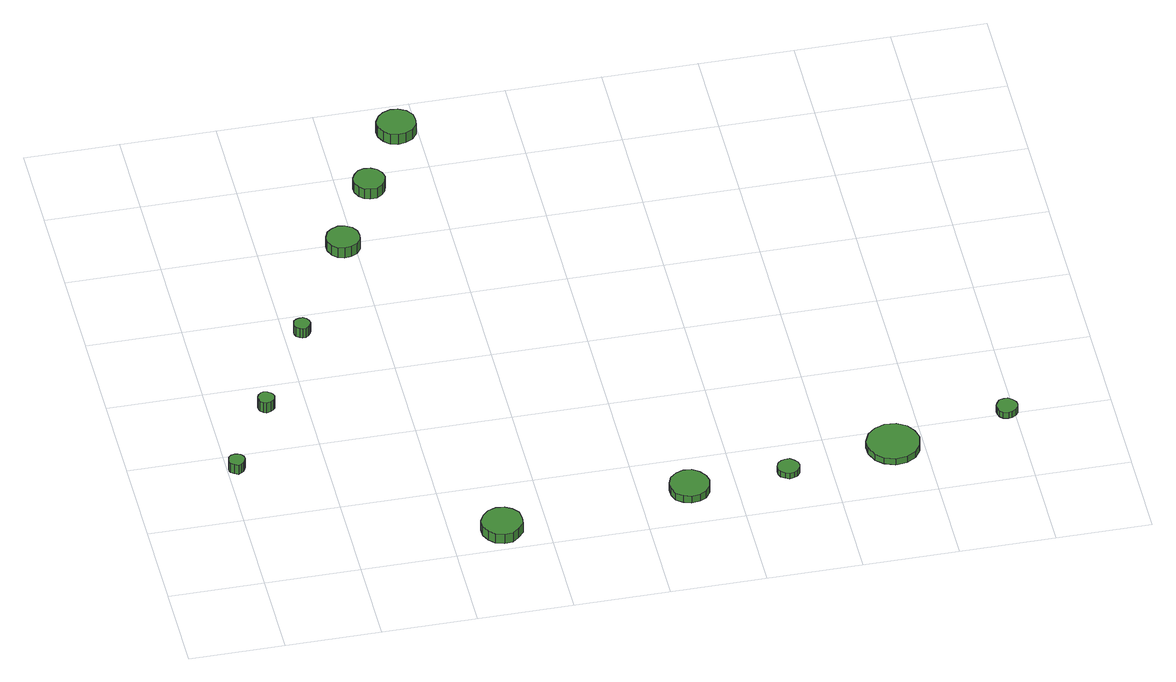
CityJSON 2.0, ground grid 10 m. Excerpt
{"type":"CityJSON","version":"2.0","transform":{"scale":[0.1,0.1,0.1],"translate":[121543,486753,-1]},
"CityObjects":{
"tree1":{"type":"SolitaryVegetationObject","attributes":{"function":"something"},"geometry":[{"type":"MultiSurface","lod":"1","boundaries":[[[0,1,2,3,4,5,6,7,8,9,10,11,12,13,14]],[[15,16,17,18,19,20,21,22,23,24,25,26,27,28,29]],[[0,29,28,1]],[[1,28,27,2]],[[2,27,26,3]],[[3,26,25,4]],[[4,25,24,5]],[[5,24,23,6]],[[6,23,22,7]],[[7,22,21,8]],[[8,21,20,9]],[[9,20,19,10]],[[10,19,18,11]],[[11,18,17,12]],[[12,17,16,13]],[[13,16,15,14]],[[14,15,29,0]]]}]},
"tree2":{"type":"SolitaryVegetationObject","attributes":{"function":"something"},"geometry":[{"type":"MultiSurface","lod":"1","boundaries":[[[30,31,32,33,34,35,36,37,38,39,40,41,42,43,44]],[[45,46,47,48,49,50,51,52,53,54,55,56,57,58,59]],[[30,59,58,31]],[[31,58,57,32]],[[32,57,56,33]],[[33,56,55,34]],[[34,55,54,35]],[[35,54,53,36]],[[36,53,52,37]],[[37,52,51,38]],[[38,51,50,39]],[[39,50,49,40]],[[40,49,48,41]],[[41,48,47,42]],[[42,47,46,43]],[[43,46,45,44]],[[44,45,59,30]]]}]},
"tree3":{"type":"SolitaryVegetationObject","attributes":{"function":"something"},"geometry":[{"type":"MultiSurface","lod":"1","boundaries":[[[60,61,62,63,64,65,66,67,68,69,70,71,72,73,74]],[[75,76,77,78,79,80,81,82,83,84,85,86,87,88,89]],[[60,89,88,61]],[[61,88,87,62]],[[62,87,86,63]],[[63,86,85,64]],[[64,85,84,65]],[[65,84,83,66]],[[66,83,82,67]],[[67,82,81,68]],[[68,81,80,69]],[[69,80,79,70]],[[70,79,78,71]],[[71,78,77,72]],[[72,77,76,73]],[[73,76,75,74]],[[74,75,89,60]]]}]},
"tree4":{"type":"SolitaryVegetationObject","attributes":{"function":"something"},"geometry":[{"type":"MultiSurface","lod":"1","boundaries":[[[90,91,92,93,94,95,96,97,98,99,100,101,102,103,104]],[[105,106,107,108,109,110,111,112,113,114,115,116,117,118,119]],[[90,119,118,91]],[[91,118,117,92]],[[92,117,116,93]],[[93,116,115,94]],[[94,115,114,95]],[[95,114,113,96]],[[96,113,112,97]],[[97,112,111,98]],[[98,111,110,99]],[[99,110,109,100]],[[100,109,108,101]],[[101,108,107,102]],[[102,107,106,103]],[[103,106,105,104]],[[104,105,119,90]]]}]},
"tree5":{"type":"SolitaryVegetationObject","attributes":{"function":"something"},"geometry":[{"type":"MultiSurface","lod":"1","boundaries":[[[120,121,122,123,124,125,126,127,128,129,130,131,132,133,134]],[[135,136,137,138,139,140,141,142,143,144,145,146,147,148,149]],[[120,149,148,121]],[[121,148,147,122]],[[122,147,146,123]],[[123,146,145,124]],[[124,145,144,125]],[[125,144,143,126]],[[126,143,142,127]],[[127,142,141,128]],[[128,141,140,129]],[[129,140,139,130]],[[130,139,138,131]],[[131,138,137,132]],[[132,137,136,133]],[[133,136,135,134]],[[134,135,149,120]]]}]},
"tree6":{"type":"SolitaryVegetationObject","attributes":{"function":"something"},"geometry":[{"type":"MultiSurface","lod":"1","boundaries":[[[150,151,152,153,154,155,156,157,158,159,160,161,162,163,164]],[[165,166,167,168,169,170,171,172,173,174,175,176,177,178,179]],[[150,179,178,151]],[[151,178,177,152]],[[152,177,176,153]],[[153,176,175,154]],[[154,175,174,155]],[[155,174,173,156]],[[156,173,172,157]],[[157,172,171,158]],[[158,171,170,159]],[[159,170,169,160]],[[160,169,168,161]],[[161,168,167,162]],[[162,167,166,163]],[[163,166,165,164]],[[164,165,179,150]]]}]},
"tree7":{"type":"SolitaryVegetationObject","attributes":{"function":"something"},"geometry":[{"type":"MultiSurface","lod":"1","boundaries":[[[180,181,182,183,184,185,186,187,188,189,190,191,192,193,194]],[[195,196,197,198,199,200,201,202,203,204,205,206,207,208,209]],[[180,209,208,181]],[[181,208,207,182]],[[182,207,206,183]],[[183,206,205,184]],[[184,205,204,185]],[[185,204,203,186]],[[186,203,202,187]],[[187,202,201,188]],[[188,201,200,189]],[[189,200,199,190]],[[190,199,198,191]],[[191,198,197,192]],[[192,197,196,193]],[[193,196,195,194]],[[194,195,209,180]]]}]},
"tree8":{"type":"SolitaryVegetationObject","attributes":{"function":"something"},"geometry":[{"type":"MultiSurface","lod":"1","boundaries":[[[210,211,212,213,214,215,216,217,218,219,220,221,222,223,224]],[[225,226,227,228,229,230,231,232,233,234,235,236,237,238,239]],[[210,239,238,211]],[[211,238,237,212]],[[212,237,236,213]],[[213,236,235,214]],[[214,235,234,215]],[[215,234,233,216]],[[216,233,232,217]],[[217,232,231,218]],[[218,231,230,219]],[[219,230,229,220]],[[220,229,228,221]],[[221,228,227,222]],[[222,227,226,223]],[[223,226,225,224]],[[224,225,239,210]]]}]},
"tree9":{"type":"SolitaryVegetationObject","attributes":{"function":"something"},"geometry":[{"type":"MultiSurface","lod":"1","boundaries":[[[240,241,242,243,244,245,246,247,248,249,250,251,252,253,254]],[[255,256,257,258,259,260,261,262,263,264,265,266,267,268,269]],[[240,269,268,241]],[[241,268,267,242]],[[242,267,266,243]],[[243,266,265,244]],[[244,265,264,245]],[[245,264,263,246]],[[246,263,262,247]],[[247,262,261,248]],[[248,261,260,249]],[[249,260,259,250]],[[250,259,258,251]],[[251,258,257,252]],[[252,257,256,253]],[[253,256,255,254]],[[254,255,269,240]]]}]},
"tree10":{"type":"SolitaryVegetationObject","attributes":{"function":"something"},"geometry":[{"type":"MultiSurface","lod":"1","boundaries":[[[270,271,272,273,274,275,276,277,278,279,280,281,282,283,284]],[[285,286,287,288,289,290,291,292,293,294,295,296,297,298,299]],[[270,299,298,271]],[[271,298,297,272]],[[272,297,296,273]],[[273,296,295,274]],[[274,295,294,275]],[[275,294,293,276]],[[276,293,292,277]],[[277,292,291,278]],[[278,291,290,279]],[[279,290,289,280]],[[280,289,288,281]],[[281,288,287,282]],[[282,287,286,283]],[[283,286,285,284]],[[284,285,299,270]]]}]},
"tree11":{"type":"SolitaryVegetationObject","attributes":{"function":"something"},"geometry":[{"type":"MultiSurface","lod":"1","boundaries":[[[300,301,302,303,304,305,306,307,308,309,310,311,312,313,314]],[[315,316,317,318,319,320,321,322,323,324,325,326,327,328,329]],[[300,329,328,301]],[[301,328,327,302]],[[302,327,326,303]],[[303,326,325,304]],[[304,325,324,305]],[[305,324,323,306]],[[306,323,322,307]],[[307,322,321,308]],[[308,321,320,309]],[[309,320,319,310]],[[310,319,318,311]],[[311,318,317,312]],[[312,317,316,313]],[[313,316,315,314]],[[314,315,329,300]]]}]}
},
"vertices":[
[18,177,22],[17,181,22],[15,184,22],[12,185,22],[9,186,22],[5,185,22],[2,182,22],[1,179,22],[1,175,22],[2,172,22],[5,170,22],[9,168,22],[12,169,22],[15,171,22],[17,174,22],[17,174,10],[15,171,10],[12,169,10],[9,168,10],[5,170,10],[2,172,10],[1,175,10],[1,179,10],[2,182,10],[5,185,10],[9,186,10],[12,185,10],[15,184,10],[17,181,10],[18,177,10],
[68,268,20],[67,272,20],[65,274,20],[62,276,20],[58,277,20],[55,276,20],[52,273,20],[51,270,20],[51,266,20],[52,263,20],[55,260,20],[58,259,20],[62,260,20],[65,262,20],[67,264,20],[67,264,7],[65,262,7],[62,260,7],[58,259,7],[55,260,7],[52,263,7],[51,266,7],[51,270,7],[52,273,7],[55,276,7],[58,277,7],[62,276,7],[65,274,7],[67,272,7],[68,268,7],
[128,374,19],[127,378,19],[125,381,19],[122,383,19],[118,383,19],[115,382,19],[112,380,19],[111,376,19],[111,373,19],[112,369,19],[115,367,19],[118,366,19],[122,366,19],[125,368,19],[127,371,19],[127,371,7],[125,368,7],[122,366,7],[118,366,7],[115,367,7],[112,369,7],[111,373,7],[111,376,7],[112,380,7],[115,382,7],[118,383,7],[122,383,7],[125,381,7],[127,378,7],[128,374,7],
[274,31,19],[273,40,19],[267,47,19],[260,51,19],[251,52,19],[242,49,19],[236,43,19],[232,35,19],[232,26,19],[236,18,19],[242,12,19],[251,9,19],[260,10,19],[267,15,19],[273,22,19],[273,22,7],[267,15,7],[260,10,7],[251,9,7],[242,12,7],[236,18,7],[232,26,7],[232,35,7],[236,43,7],[242,49,7],[251,52,7],[260,51,7],[267,47,7],[273,40,7],[274,31,7],
[205,496,20],[204,503,20],[200,509,20],[193,513,20],[186,514,20],[179,511,20],[174,507,20],[171,500,20],[171,493,20],[174,486,20],[179,481,20],[186,479,20],[193,480,20],[200,483,20],[204,489,20],[204,489,7],[200,483,7],[193,480,7],[186,479,7],[179,481,7],[174,486,7],[171,493,7],[171,500,7],[174,507,7],[179,511,7],[186,514,7],[193,513,7],[200,509,7],[204,503,7],[205,496,7],
[249,576,23],[247,583,23],[243,589,23],[237,592,23],[230,593,23],[224,591,23],[219,586,23],[216,580,23],[216,573,23],[219,566,23],[224,562,23],[230,560,23],[237,560,23],[243,564,23],[247,569,23],[247,569,10],[243,564,10],[237,560,10],[230,560,10],[224,562,10],[219,566,10],[216,573,10],[216,580,10],[219,586,10],[224,591,10],[230,593,10],[237,592,10],[243,589,10],[247,583,10],[249,576,10],
[473,52,16],[471,60,16],[466,67,16],[459,72,16],[450,73,16],[442,70,16],[435,64,16],[432,56,16],[432,47,16],[435,39,16],[442,34,16],[450,31,16],[459,32,16],[466,36,16],[471,43,16],[471,43,7],[466,36,7],[459,32,7],[450,31,7],[442,34,7],[435,39,7],[432,47,7],[432,56,7],[435,64,7],[442,70,7],[450,73,7],[459,72,7],[466,67,7],[471,60,7],[473,52,7],
[297,655,25],[296,663,25],[291,670,25],[283,674,25],[275,675,25],[267,672,25],[261,667,25],[257,659,25],[257,651,25],[261,643,25],[267,637,25],[275,635,25],[283,636,25],[291,640,25],[296,647,25],[296,647,12],[291,640,12],[283,636,12],[275,635,12],[267,637,12],[261,643,12],[257,651,12],[257,659,12],[261,667,12],[267,672,12],[275,675,12],[283,674,12],[291,670,12],[296,663,12],[297,655,12],
[568,59,14],[567,63,14],[564,67,14],[560,70,14],[555,70,14],[551,69,14],[547,66,14],[545,61,14],[545,56,14],[547,52,14],[551,49,14],[555,47,14],[560,48,14],[564,50,14],[567,54,14],[567,54,7],[564,50,7],[560,48,7],[555,47,7],[551,49,7],[547,52,7],[545,56,7],[545,61,7],[547,66,7],[551,69,7],[555,70,7],[560,70,7],[564,67,7],[567,63,7],[568,59,7],
[696,74,15],[693,85,15],[687,94,15],[677,100,15],[665,101,15],[654,97,15],[646,90,15],[641,79,15],[641,68,15],[646,57,15],[654,50,15],[665,46,15],[677,47,15],[687,53,15],[693,62,15],[693,62,7],[687,53,7],[677,47,7],[665,46,7],[654,50,7],[646,57,7],[641,68,7],[641,79,7],[646,90,7],[654,97,7],[665,101,7],[677,100,7],[687,94,7],[693,85,7],[696,74,7],
[804,104,15],[803,108,15],[800,112,15],[796,115,15],[792,115,15],[787,114,15],[784,110,15],[782,106,15],[782,102,15],[784,97,15],[787,94,15],[792,93,15],[796,93,15],[800,96,15],[803,99,15],[803,99,7],[800,96,7],[796,93,7],[792,93,7],[787,94,7],[784,97,7],[782,102,7],[782,106,7],[784,110,7],[787,114,7],[792,115,7],[796,115,7],[800,112,7],[803,108,7],[804,104,7]
]}
